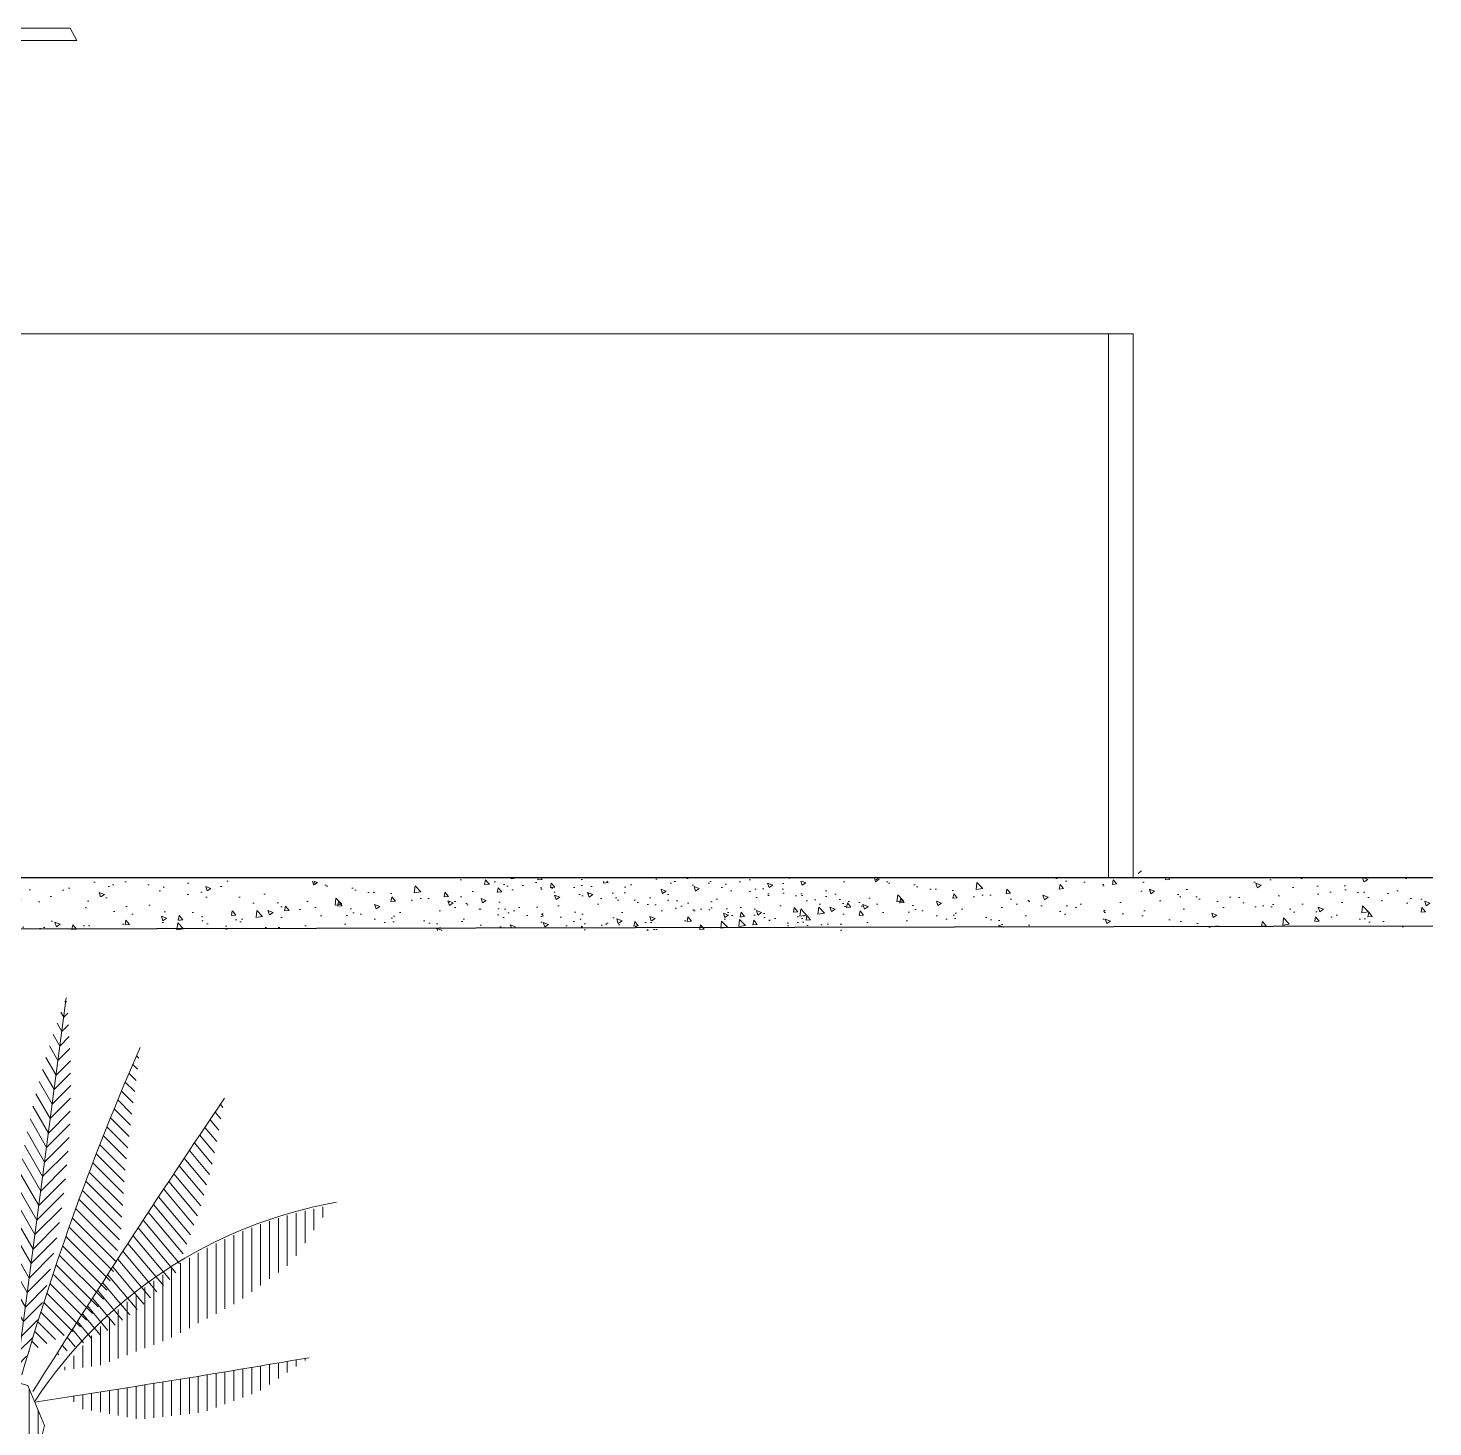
# Model space of a CAD drawing. Header units: inches. Extents: x 17.6 to 55, y 11.8 to 85.9.
# Drawn here: x 41.55 to 47.23, y 67.2 to 72.86 of the extents above; entities that cross this region are included whole.
import ezdxf

# ---------------------------------------------------------------- set-up
doc = ezdxf.new("R2010")
doc.units = ezdxf.units.IN
doc.header["$MEASUREMENT"] = 0
doc.layers.add('FURNITURE F 1 100', color=7, linetype='Continuous', lineweight=13, true_color=0x93979a)
doc.layers.add('HATCH F 1 100', color=7, linetype='Continuous', lineweight=0, true_color=0xc9c9c9)
doc.layers.add('TREE G 1 100', color=7, linetype='Continuous', lineweight=9, true_color=0xbed3d5, transparency=0.6)
doc.layers.add('WALL 1 100', color=250, linetype='Continuous', lineweight=30)

# ---------------------------------------------------------------- blocks, each defined once
blk = doc.blocks.new('*X34')
at = {"color": 0}
for p, q in [((18.5937, 10.2216), (18.5989, 10.2268)), ((18.5968, 10.1964), (18.6074, 10.207)), ((18.5999, 10.1712), (18.6159, 10.1872)), ((18.603, 10.146), (18.6243, 10.1673)), ((18.6061, 10.1208), (18.6327, 10.1474)), ((18.6091, 10.0956), (18.641, 10.1274)), ((18.6122, 10.0704), (18.6492, 10.1073)), ((18.6153, 10.0452), (18.6574, 10.0872)), ((18.6184, 10.02), (18.6655, 10.0671)), ((18.6215, 9.9948), (18.6735, 10.0468)), ((18.6246, 9.9696), (18.6815, 10.0265)), ((18.6265, 9.9433), (18.6894, 10.0061)), ((18.6283, 9.9167), (18.6973, 9.9857)), ((18.63, 9.8902), (18.7051, 9.9652)), ((18.6318, 9.8636), (18.7128, 9.9447)), ((18.6335, 9.8371), (18.7205, 9.9241)), ((18.6375, 9.8128), (18.7281, 9.9034)), ((18.6416, 9.7887), (18.7356, 9.8826)), ((18.6458, 9.7645), (18.7431, 9.8618)), ((18.651, 9.7415), (18.7505, 9.841)), ((18.6585, 9.7207), (18.7579, 9.82)), ((18.666, 9.6999), (18.7651, 9.799)), ((18.6735, 9.6791), (18.7723, 9.7779)), ((18.6849, 9.6622), (18.7795, 9.7568)), ((18.6982, 9.6472), (18.7866, 9.7356)), ((18.7115, 9.6323), (18.7936, 9.7143)), ((18.7249, 9.6173), (18.8005, 9.693)), ((18.7423, 9.6065), (18.8074, 9.6716)), ((18.7618, 9.5977), (18.8142, 9.6501)), ((18.7812, 9.5888), (18.821, 9.6286)), ((18.8005, 9.5799), (18.8276, 9.607)), ((18.8199, 9.5709), (18.8342, 9.5853)), ((18.8394, 9.5621), (18.8408, 9.5635))]:
    blk.add_line(p, q, dxfattribs=at)
blk = doc.blocks.new('*X33')
at = {"color": 0}
for p, q in [((18.7583, 10.3462), (18.7561, 10.3484)), ((18.7626, 10.3136), (18.7537, 10.3225)), ((18.7712, 10.2484), (18.75, 10.2697)), ((18.7669, 10.281), (18.7517, 10.2962)), ((18.7755, 10.2158), (18.7487, 10.2427)), ((18.7798, 10.1832), (18.7477, 10.2154)), ((18.7842, 10.1507), (18.7471, 10.1877)), ((18.7885, 10.1181), (18.7469, 10.1596)), ((18.7928, 10.0855), (18.7472, 10.1311)), ((18.7971, 10.0529), (18.7478, 10.1021)), ((18.8014, 10.0203), (18.749, 10.0727)), ((18.8057, 9.9877), (18.7506, 10.0428)), ((18.81, 9.9551), (18.7527, 10.0124)), ((18.8144, 9.9225), (18.7553, 9.9815)), ((18.8187, 9.8899), (18.7585, 9.95)), ((18.823, 9.8573), (18.7624, 9.9179)), ((18.8273, 9.8247), (18.7668, 9.8851)), ((18.8316, 9.7921), (18.772, 9.8517)), ((18.8359, 9.7595), (18.7779, 9.8175)), ((18.8402, 9.7269), (18.7846, 9.7825)), ((18.8446, 9.6943), (18.7921, 9.7467)), ((18.8489, 9.6617), (18.8006, 9.7099)), ((18.8532, 9.6291), (18.8102, 9.6721)), ((18.8575, 9.5965), (18.8209, 9.6331)), ((18.8618, 9.5639), (18.8329, 9.5928)), ((18.8661, 9.5313), (18.8463, 9.5511)), ((18.8704, 9.4987), (18.8614, 9.5077))]:
    blk.add_line(p, q, dxfattribs=at)
blk = doc.blocks.new('*X31')
at = {"color": 0}
for p, q in [((19.1553, 10.3023), (19.1604, 10.3074)), ((19.1408, 10.2596), (19.1576, 10.2764)), ((19.1263, 10.2168), (19.1542, 10.2446)), ((19.1119, 10.174), (19.1499, 10.2121)), ((19.0974, 10.1313), (19.1448, 10.1787)), ((19.0829, 10.0885), (19.1387, 10.1443)), ((19.0685, 10.0458), (19.1316, 10.1089)), ((19.054, 10.003), (19.1233, 10.0724)), ((19.0395, 9.9603), (19.1138, 10.0345)), ((19.025, 9.9175), (19.1027, 9.9952)), ((19.0106, 9.8748), (19.09, 9.9542)), ((18.9961, 9.832), (19.0752, 9.9111)), ((18.9816, 9.7892), (19.058, 9.8657)), ((18.9672, 9.7465), (19.0379, 9.8172)), ((18.9527, 9.7037), (19.0138, 9.7649)), ((18.9382, 9.661), (18.9845, 9.7073)), ((18.9238, 9.6182), (18.9472, 9.6417))]:
    blk.add_line(p, q, dxfattribs=at)
blk = doc.blocks.new('*X28')
at = {"color": 0}
for p, q in [((18.4048, 10.1104), (18.4104, 10.1172)), ((18.4094, 10.0849), (18.4221, 10.1)), ((18.4141, 10.0593), (18.4337, 10.0827)), ((18.4187, 10.0337), (18.4453, 10.0654)), ((18.4234, 10.0081), (18.4569, 10.0481)), ((18.4285, 9.9832), (18.4685, 10.0308)), ((18.435, 9.9598), (18.4801, 10.0135)), ((18.4414, 9.9364), (18.4917, 9.9962)), ((18.4479, 9.9129), (18.5032, 9.9789)), ((18.4544, 9.8895), (18.5148, 9.9615)), ((18.4617, 9.8671), (18.5263, 9.9441)), ((18.4698, 9.8457), (18.5378, 9.9268)), ((18.4779, 9.8242), (18.5493, 9.9094)), ((18.486, 9.8028), (18.5608, 9.892)), ((18.4941, 9.7814), (18.5723, 9.8745)), ((18.5023, 9.7599), (18.5838, 9.8571)), ((18.5104, 9.7385), (18.5953, 9.8396)), ((18.5241, 9.7237), (18.6067, 9.8222)), ((18.5386, 9.7099), (18.6182, 9.8047)), ((18.5532, 9.6961), (18.6296, 9.7872)), ((18.5677, 9.6823), (18.641, 9.7697)), ((18.5822, 9.6685), (18.6524, 9.7522)), ((18.5978, 9.6559), (18.6638, 9.7346)), ((18.6141, 9.6443), (18.6752, 9.7171)), ((18.6304, 9.6326), (18.6865, 9.6995)), ((18.6467, 9.621), (18.6979, 9.6819)), ((18.6631, 9.6093), (18.7092, 9.6643)), ((18.6808, 9.5993), (18.7206, 9.6467)), ((18.6994, 9.5904), (18.7319, 9.6291)), ((18.718, 9.5814), (18.7432, 9.6115)), ((18.7366, 9.5725), (18.7545, 9.5938)), ((18.7552, 9.5635), (18.7658, 9.5762)), ((18.7737, 9.5545), (18.7771, 9.5585))]:
    blk.add_line(p, q, dxfattribs=at)
blk = doc.blocks.new('*X27')
at = {"color": 0}
for p, q in [((18.18, 9.8629), (18.18, 9.8872)), ((18.2, 9.8343), (18.2, 9.8829)), ((18.22, 9.8056), (18.22, 9.8782)), ((18.24, 9.7769), (18.24, 9.873)), ((18.26, 9.7544), (18.26, 9.8674)), ((18.28, 9.7397), (18.28, 9.8613)), ((18.3, 9.725), (18.3, 9.8547)), ((18.32, 9.7104), (18.32, 9.8477)), ((18.34, 9.6957), (18.34, 9.8401)), ((18.36, 9.681), (18.36, 9.8321)), ((18.38, 9.6683), (18.38, 9.8236)), ((18.4, 9.6576), (18.4, 9.8145)), ((18.42, 9.6468), (18.42, 9.8049)), ((18.44, 9.636), (18.44, 9.7947)), ((18.46, 9.6253), (18.46, 9.7839)), ((18.48, 9.6145), (18.48, 9.7725)), ((18.5, 9.6037), (18.5, 9.7605)), ((18.52, 9.593), (18.52, 9.7478)), ((18.54, 9.5847), (18.54, 9.7345)), ((18.56, 9.577), (18.56, 9.7204)), ((18.58, 9.5693), (18.58, 9.7055)), ((18.6, 9.5616), (18.6, 9.6898)), ((18.62, 9.5539), (18.62, 9.6733)), ((18.64, 9.5462), (18.64, 9.6559)), ((18.66, 9.5385), (18.66, 9.6375)), ((18.68, 9.5313), (18.68, 9.618)), ((18.7, 9.5284), (18.7, 9.5973)), ((18.72, 9.5256), (18.72, 9.5754)), ((18.74, 9.5227), (18.74, 9.5521)), ((18.76, 9.5199), (18.76, 9.5273))]:
    blk.add_line(p, q, dxfattribs=at)
blk = doc.blocks.new('*X26')
at = {"color": 0}
for p, q in [((18.22, 9.5416), (18.22, 9.5462)), ((18.24, 9.528), (18.24, 9.5428)), ((18.26, 9.5145), (18.26, 9.5394)), ((18.28, 9.501), (18.28, 9.536)), ((18.3, 9.4874), (18.3, 9.5327)), ((18.32, 9.4739), (18.32, 9.5293)), ((18.34, 9.4656), (18.34, 9.526)), ((18.36, 9.4581), (18.36, 9.5226)), ((18.38, 9.4506), (18.38, 9.5193)), ((18.4, 9.4431), (18.4, 9.516)), ((18.42, 9.4356), (18.42, 9.5127)), ((18.44, 9.4281), (18.44, 9.5094)), ((18.46, 9.4236), (18.46, 9.5062)), ((18.48, 9.4214), (18.48, 9.5029)), ((18.5, 9.4191), (18.5, 9.4997)), ((18.52, 9.4169), (18.52, 9.4964)), ((18.54, 9.4147), (18.54, 9.4932)), ((18.56, 9.4125), (18.56, 9.49)), ((18.58, 9.4102), (18.58, 9.4868)), ((18.6, 9.4106), (18.6, 9.4836)), ((18.62, 9.4142), (18.62, 9.4805)), ((18.64, 9.4179), (18.64, 9.4773)), ((18.66, 9.4215), (18.66, 9.4742)), ((18.68, 9.4251), (18.68, 9.471)), ((18.7, 9.4288), (18.7, 9.4679)), ((18.72, 9.4324), (18.72, 9.4648)), ((18.74, 9.4488), (18.74, 9.4617))]:
    blk.add_line(p, q, dxfattribs=at)
blk = doc.blocks.new('*X15')
at = {"color": 0}
for p, q in [((18.84, 9.032), (18.84, 9.4766)), ((18.86, 9.0359), (18.86, 9.4899)), ((18.88, 9.0443), (18.88, 9.4958)), ((18.9, 9.0527), (18.9, 9.4791)), ((18.92, 9.061), (18.92, 9.4591)), ((18.82, 9.265), (18.82, 9.429)), ((18.94, 9.339), (18.94, 9.4018)), ((18.8, 9.2798), (18.8, 9.3193)), ((18.94, 9.244), (18.94, 9.2714)), ((18.82, 9.2121), (18.82, 9.2224)), ((18.82, 9.0521), (18.82, 9.0648))]:
    blk.add_line(p, q, dxfattribs=at)

msp = doc.modelspace()

# ---------------------------------------------------------------- hatches: boundary and pattern name
at = {"layer": 'HATCH F 1 100', "lineweight": 15}
h = msp.add_hatch(dxfattribs=at)
h.set_pattern_fill('AR-CONC', color=256, scale=0.03, style=0)
h.set_pattern_definition([(130, (150.4643, 34.5845), (-0.21517805, -0.01882564), [0.0225, -0.2475]), (185, (150.4643, 34.5845), (0.0416254, 0.22565764), [0.018, -0.198]), (79.5486, (150.44637, 34.58294), (-0.1735528, 0.20683186), [0.01912206, -0.21034263]), (133.8158, (150.4643, 34.6445), (-0.3201723, -0.0496557), [0.03375, -0.37125]), (83.3644, (150.43762, 34.64037), (-0.2803988, 0.2922354), [0.0286831, -0.3155139]), (188.8158, (150.4643, 34.6445), (-0.2803986, 0.2922356), [0.027, -0.297]), (159, (150.4343, 34.6295), (-0.17907212, -0.12078567), [0.0225, -0.2475]), (214, (150.4343, 34.6295), (-0.0729946, 0.217545), [0.018, -0.198]), (108.5486, (150.41938, 34.61944), (-0.2520668, 0.09675915), [0.01912206, -0.21034263]), (142.5, (150.464305, 34.58451), (-0.003647957, 0.099868156), [0, -0.1956, 0, -0.201, 0, -0.19875]), (172.5, (150.46431, 34.58451), (-0.07892086, 0.11832351), [0, -0.1146, 0, -0.1911, 0, -0.07575]), (212.5, (150.531205, 34.58451), (-0.16014673, -0.00676646), [0, -0.075, 0, -0.234, 0, -0.3105]), (222.5, (150.5612, 34.5845), (-0.17495585, 0.0300315), [0, -0.0975, 0, -0.1554, 0, -0.2205])])
h.paths.add_polyline_path([(43.2251, 69.4249), (47.2253, 69.4248), (47.2253, 69.2249), (47.2253, 69.2249), (47.2253, 69.2249), (47.2253, 69.2248), (43.2251, 69.2249)])
h = msp.add_hatch(dxfattribs=at)
h.set_pattern_fill('AR-CONC', color=256, scale=0.03, style=0)
h.set_pattern_definition([(130, (148.19016, 34.57118), (-0.21517805, -0.01882564), [0.0225, -0.2475]), (185, (148.19016, 34.57118), (0.0416254, 0.22565764), [0.018, -0.198]), (79.5486, (148.17223, 34.56961), (-0.1735528, 0.20683186), [0.01912206, -0.21034263]), (133.8158, (148.19016, 34.63118), (-0.3201723, -0.0496557), [0.03375, -0.37125]), (83.3644, (148.16348, 34.62704), (-0.2803988, 0.2922354), [0.0286831, -0.3155139]), (188.8158, (148.19016, 34.63118), (-0.2803986, 0.2922356), [0.027, -0.297]), (159, (148.16016, 34.61618), (-0.17907212, -0.12078567), [0.0225, -0.2475]), (214, (148.16016, 34.61618), (-0.0729946, 0.217545), [0.018, -0.198]), (108.5486, (148.14524, 34.60612), (-0.2520668, 0.09675915), [0.01912206, -0.21034263]), (142.5, (148.19016, 34.57118), (-0.003647957, 0.099868156), [0, -0.1956, 0, -0.201, 0, -0.19875]), (172.5, (148.19016, 34.57118), (-0.07892086, 0.11832351), [0, -0.1146, 0, -0.1911, 0, -0.07575]), (212.5, (148.25706, 34.57118), (-0.16014673, -0.00676646), [0, -0.075, 0, -0.234, 0, -0.3105]), (222.5, (148.28706, 34.57118), (-0.17495585, 0.0300315), [0, -0.0975, 0, -0.1554, 0, -0.2205])])
h.paths.add_polyline_path([(40.951, 69.4116), (44.9511, 69.4115), (44.9512, 69.2116), (44.9511, 69.2116), (44.9512, 69.2116), (44.9512, 69.2115), (40.951, 69.2116)])

# ---------------------------------------------------------------- linework, layer by layer
at = {"layer": 'FURNITURE F 1 100', "lineweight": 13}
for p, q in [((41.7173, 72.8638), (41.4388, 72.8638)), ((41.7446, 72.8138), (41.7173, 72.8638)), ((41.4388, 72.8138), (41.7446, 72.8138))]:
    msp.add_line(p, q, dxfattribs=at)
at = {"layer": 'FURNITURE F 1 100'}
for p, q in [((46.019, 71.6264), (41.0545, 71.6264)), ((45.919, 71.6264), (45.919, 69.4264)), ((46.019, 71.6264), (46.019, 69.4264))]:
    msp.add_line(p, q, dxfattribs=at)
at = {"layer": 'FURNITURE F 1 100', "linetype": 'Continuous', "lineweight": 5}
msp.add_line((46.0534, 69.4538), (46.0397, 69.4428), dxfattribs=at)
at = {"layer": 'TREE G 1 100'}
msp.add_line((41.7011, 68.9389), (41.4945, 67.3775), dxfattribs=at)
msp.add_lwpolyline([(41.4748, 67.3909), (41.5452, 67.3701), (41.6131, 67.2086), (41.5898, 67.1173), (41.6576, 67.0262), (41.5664, 66.9583), (41.5899, 66.8906), (41.5666, 66.7759), (41.5902, 66.5935), (41.5459, 66.5491), (41.3843, 66.6167), (41.3842, 66.6845), (41.4075, 66.8435), (41.3631, 66.9582), (41.3839, 67.0259), (41.363, 67.164), (41.3837, 67.2996), (41.454, 67.37)], dxfattribs=at)
for centre, radius, start, end in [((51.7264, 64.4767), 10.6191, 156.3364, 163.9399), ((79.335, 43.5029), 44.6656, 145.91693, 147.73544), ((43.1207, 66.2906), 1.851, 100.1471, 146.6323), ((32.5555, 126.7443), 60.1205, 278.626384, 279.698933)]:
    msp.add_arc(centre, radius, start, end, dxfattribs=at)
at = {"layer": 'WALL 1 100'}
for p, q in [((41.0545, 69.4264), (47.2324, 69.4264)), ((40.8545, 69.2178), (47.2324, 69.2313))]:
    msp.add_line(p, q, dxfattribs=at)

# ---------------------------------------------------------------- block references
at = {"layer": 'TREE G 1 100'}
for name, p, xscale, yscale, zscale, rotation in [('*X33', (4.2516, 59.7221), 1.799999999999953, 1.799999999999953, 1.799999999999953, 344.9213883349968), ('*X31', (24.8549, 33.1682), 1.80000000000005, 1.80000000000005, 1.80000000000005, 37.39766891496533)]:
    msp.add_blockref(name, p, dxfattribs=dict(at, xscale=xscale, yscale=yscale, zscale=zscale, rotation=rotation))
at = {"layer": 'TREE G 1 100', "extrusion": (0, 0, -1), "xscale": 1.800000000000182, "yscale": 1.800000000000182, "zscale": -1.8}
for name in ['*X33', '*X34', '*X28', '*X27', '*X26', '*X15']:
    msp.add_blockref(name, (-75.4636, 50.2971), dxfattribs=at)

doc.saveas('drawing.dxf')
